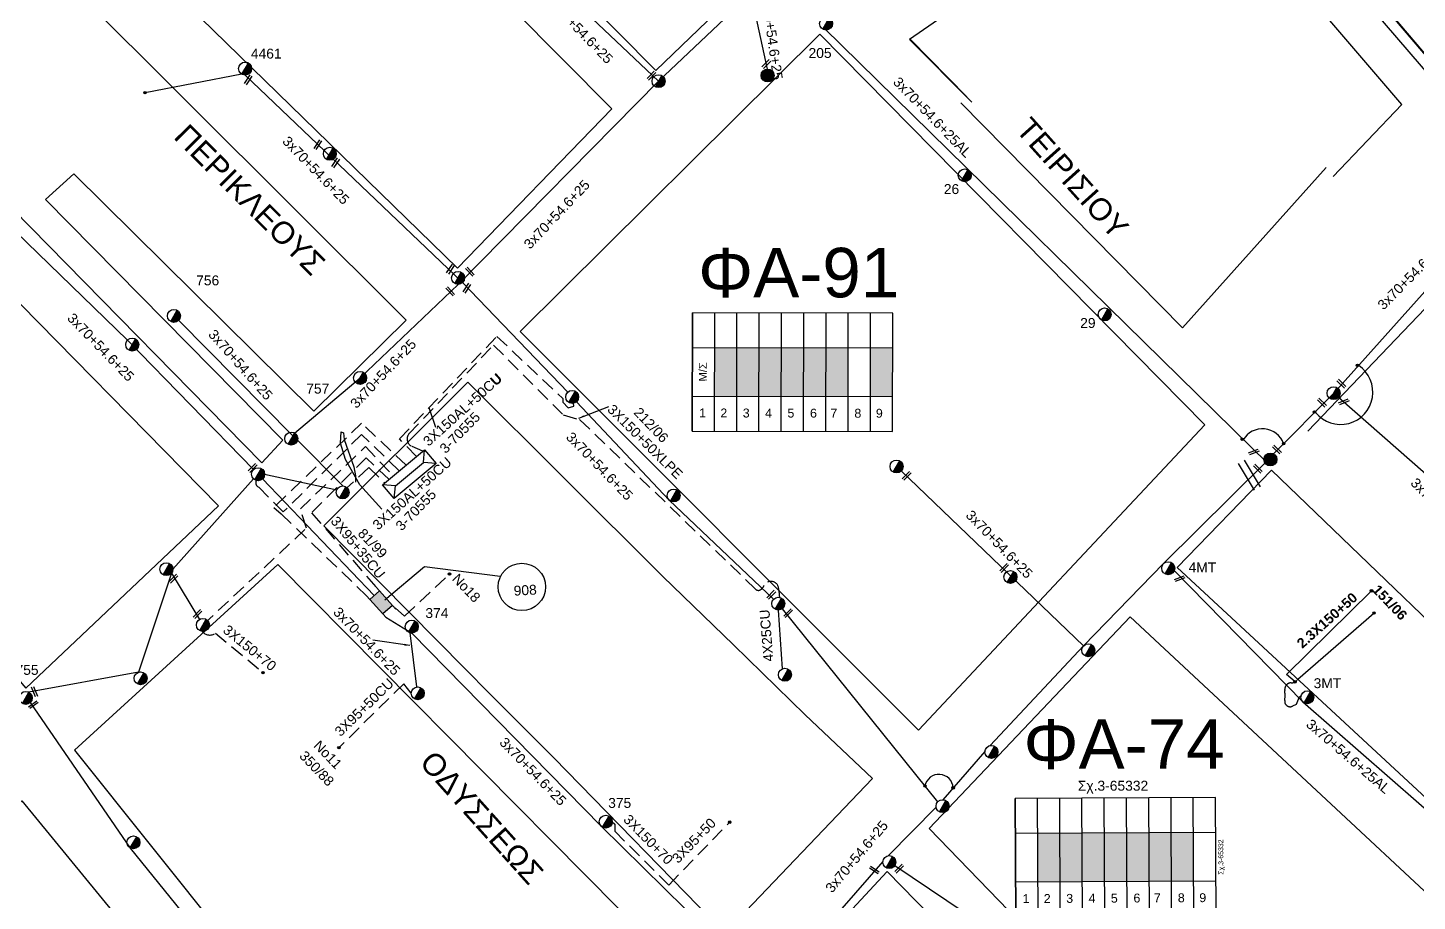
# Model space of a CAD drawing. Header units: millimetres. Extents: x -2449 to 2989, y 8 to 1056.
# Drawn here: x 154.9 to 407.5, y 424.1 to 583 of the extents above; entities that cross this region are included whole.
import ezdxf
from ezdxf.enums import TextEntityAlignment as Align

# ---------------------------------------------------------------- set-up
doc = ezdxf.new("R2010")
doc.units = ezdxf.units.MM
doc.linetypes.add('DASHED', pattern=[19.05, 12.7, -6.35])
for name, color, linetype in [('Link Box 4 Διευθύνσεων', 7, 'Continuous'), ('Άγνωστα', 7, 'Continuous'), ('Ασφαλειοκιβώτια Χ.Τ 9 αναχωρήσεων', 7, 'Continuous'), ('Γυμνά εναέρια ΧΤ και ΦΟΠ (3Φ)   4x50+16AL', 7, 'Continuous'), ('Επιγραφές - Σχήματα', 7, 'Continuous'), ('Καλώδια ΧΤ   3x150+70 XLPE', 7, 'DASHED'), ('Καλώδια ΧΤ   3x150AL+50CU', 7, 'DASHED'), ('Καλώδια ΧΤ   3x150AL+50XLPE', 7, 'DASHED'), ('Καλώδια ΧΤ   3x95+35 CU', 7, 'DASHED'), ('Καλώδια ΧΤ   4x25CU', 7, 'DASHED'), ('Μηχανική τομή', 7, 'Continuous'), ('Στύλος Ξύλινος', 7, 'Continuous'), ('Στύλος Ξύλινος @ 1', 7, 'Continuous'), ('Στύλος ΦΜ', 7, 'Continuous'), ('Στύλος ΦΜ @ 1', 7, 'Continuous'), ('Συνδέσεις', 7, 'Continuous'), ('Συνεστραμμένα ΧΤ   3x70+54.6+25 AL', 7, 'SYN_LINE'), ('Τομή', 7, 'Continuous'), ('Υποσταθμός πόλεως', 7, 'Continuous'), ('Υπόβαθρο ΔΕΗ', 7, 'Continuous')]:
    doc.layers.add(name, color=color, linetype=linetype)
doc.styles.add('arial', font='arial.ttf')
doc.styles.get("Standard").update_dxf_attribs({"font": 'arial.ttf'})
doc.linetypes.add('SYN_LINE', pattern='A,0.5,-0.0001,["/\\/\\/\\/",Standard,S=0.1,R=0,X=0,Y=-0.05],-0.25', length=0.7501)
doc.dimstyles.new('ISO-25', dxfattribs={"dimtxt": 2.5, "dimasz": 2.5, "dimexe": 1.25, "dimexo": 0.625, "dimtad": 1, "dimtxsty": 'Standard', "dimcen": 2.5, "dimadec": 0, "dimazin": 0, "dimtfac": 1, "dimtmove": 0, "dimatfit": 3, "dimfxl": 1, "dimarcsym": 0})

# ---------------------------------------------------------------- blocks, each defined once
blk = doc.blocks.new('ΥΠΑΡΧΩΝ ΤΣΙΜΕΝΤΕΝΙΟΣ ΣΤΥΛΟΣ')
at = {"layer": 'Στύλος ΦΜ'}
blk.add_hatch(color=7, dxfattribs=at).paths.add_polyline_path([(-1.29, -2.28, 0.574793), (2.62, 0, 0.268822), (1.3, 2.27)])
at = {"layer": 'Στύλος ΦΜ', "color": 7}
blk.add_line((-1.29, -2.28), (1.3, 2.27), dxfattribs=at)
blk.add_circle((0, 0), 2.62, dxfattribs=at)
at = {"layer": 'Στύλος ΦΜ', "flags": 4}
for tag, p in [('ΑΡΙΘΜΟΣ', (-4.68, 8.05)), ('ΤΥΠΟΣ', (-4.91, 3.03))]:
    blk.add_attdef(tag, p, '', height=4, dxfattribs=at)
blk = doc.blocks.new('ΥΠΑΡΧΩΝ ΞΥΛΙΝΟΣ ΣΤΥΛΟΣ')
at = {"layer": 'Στύλος Ξύλινος'}
h = blk.add_hatch(color=7, dxfattribs=at)
h.paths.add_polyline_path([(-2.62, 0, 0.270008), (-1.29, -2.28), (1.3, 2.27, 0.576266)])
h.paths.add_polyline_path([(-1.29, -2.28, 0.574793), (2.62, 0, 0.268822), (1.3, 2.27)])
at = {"layer": 'Στύλος Ξύλινος', "color": 7}
blk.add_line((-1.29, -2.28), (1.3, 2.27), dxfattribs=at)
blk.add_circle((0, 0), 2.62, dxfattribs=at)
at = {"layer": 'Στύλος Ξύλινος', "flags": 4}
for tag, p in [('ΑΡΙΘΜΟΣ', (-4.91, 8.6)), ('ΤΥΠΟΣ', (-4.85, 3.39))]:
    blk.add_attdef(tag, p, '', height=4, dxfattribs=at)
blk = doc.blocks.new('LINK BOX 4 ΑΝΑΧΩΡΗΣΕΩΝ')
at = {"layer": 'Link Box 4 Διευθύνσεων', "ltscale": 40}
blk.add_hatch(color=256, dxfattribs=at).paths.add_polyline_path([(-3.54, 0), (-3.54, -4.67), (3.54, -4.67), (3.54, 0)])
for p, q in [((-3.54, 0), (-5.33, 0)), ((5.33, 0), (3.54, 0)), ((-3.54, -4.67), (-5.33, -4.67)), ((5.33, -4.67), (3.54, -4.67))]:
    blk.add_line(p, q, dxfattribs=at)
blk.add_lwpolyline([(-3.54, -4.67), (-3.54, 0), (3.54, 0), (3.54, -4.67)], close=True, dxfattribs=at)
blk = doc.blocks.new('ΥΠΟΣΤΑΘΜΟΣ ΠΟΛΕΩΣ')
at = {"layer": 'Υποσταθμός πόλεως', "linetype": 'Continuous', "ltscale": 40}
blk.add_lwpolyline([(-8.57, 2.82), (8.57, 2.82), (8.57, -2.82), (-8.57, -2.82)], close=True, dxfattribs=at)
for points in [[(-5.75, 0), (-8.57, 2.82)], [(5.75, 0), (8.57, 2.82)], [(-8.57, -2.82), (-5.75, 0)], [(-5.75, 0), (5.75, 0)], [(8.57, -2.82), (5.75, 0)]]:
    blk.add_lwpolyline(points, dxfattribs=at)
at = {"layer": 'Υποσταθμός πόλεως', "linetype": 'SYN_LINE', "ltscale": 40, "flags": 1}
for tag, p in [('ΜΕΤΑΣΧΗΜΑΤΙΣΜΟΣ', (10.6, 2.39)), ('ΙΣΧΥΣ', (10.58, -0.41)), ('ΑΡΙΘΜΟΣ', (10.7, -3.13))]:
    blk.add_attdef(tag, p, '', height=1.8, dxfattribs=at)
blk = doc.blocks.new('ΑΣΦΑΛΕΙΟΚΙΒΩΤΙΟ ΥΠΟΣΤΑΘΜΟΥ 9 ΑΝΑΧΩΡΗΣΕΩΝ')
at = {"layer": 'Ασφαλειοκιβώτια Χ.Τ 9 αναχωρήσεων', "ltscale": 40}
for p, q in [((-23.8, 40.36), (24.02, 40.36)), ((-9.72, 40.36), (-9.72, -40.64)), ((9.94, 40.36), (9.94, -40.64)), ((-23.8, 31.36), (24.02, 31.36)), ((-23.8, 22.36), (24.02, 22.36)), ((-23.8, 13.36), (24.02, 13.36)), ((-23.8, 4.36), (24.02, 4.36)), ((-23.8, -4.64), (24.02, -4.64)), ((-23.8, -13.64), (24.02, -13.64)), ((-23.8, -22.64), (24.02, -22.64)), ((-23.8, -31.64), (24.02, -31.64))]:
    blk.add_line(p, q, dxfattribs=at)
at = {"layer": 'Ασφαλειοκιβώτια Χ.Τ 9 αναχωρήσεων'}
blk.add_lwpolyline([(-23.8, -40.64), (24.02, -40.64), (24.02, 40.36), (-23.8, 40.36)], close=True, dxfattribs=at)
for s, p in [('1', (-18.29, 37.57)), ('2', (-18.29, 29)), ('3', (-18.29, 19.93)), ('4', (-18.29, 10.91)), ('5', (-18.29, 1.89)), ('6', (-18.29, -7.24)), ('7', (-18.29, -15.48)), ('8', (-18.29, -25.17)), ('9', (-18.29, -33.86))]:
    blk.add_text(s, height=3.6, rotation=270, dxfattribs=at).set_placement(p)
at = {"layer": 'Ασφαλειοκιβώτια Χ.Τ 9 αναχωρήσεων', "ltscale": 40}
for tag, height, p in [('ΟΝΟΜΑ', 5, (-0.16, 44.31)), ('ΚΕΙΜΕΝΟ 1', 2, (17.06, 35.59)), ('ΚΕΙΜΕΝΟ 2', 2, (17.06, 26.88)), ('ΚΕΙΜΕΝΟ 3', 2, (17.06, 17.69)), ('ΚΕΙΜΕΝΟ 4', 2, (17.06, 8.71)), ('ΚΕΙΜΕΝΟ 5', 2, (17.06, -0.13)), ('ΚΕΙΜΕΝΟ 6', 2, (17.06, -9.05)), ('ΚΕΙΜΕΝΟ 7', 2, (17.06, -18.13)), ('ΚΕΙΜΕΝΟ 8', 2, (17.06, -26.85)), ('ΚΕΙΜΕΝΟ 9', 2, (17.06, -35.99)), ('ΣΧ', 2, (-0.1, -42.64))]:
    blk.add_attdef(tag, text='', height=height, dxfattribs=at).set_placement(p, align=Align.MIDDLE_CENTER)
blk = doc.blocks.new('ΜΗΧΑΝΙΚΗ ΤΟΜΗ')
at = {"layer": 'Μηχανική τομή', "ltscale": 40}
for p, q in [((-1.89, 0.78), (1.89, 0.78)), ((1.89, 0), (-1.89, 0))]:
    blk.add_line(p, q, dxfattribs=at)
blk = doc.blocks.new('_ΣΥΝΔΕΣΗ')
at = {"layer": 'Συνδέσεις', "linetype": 'SYN_LINE', "ltscale": 40}
blk.add_hatch(color=256, dxfattribs=at).paths.add_polyline_path([(0.5, -0.01, 1), (-0.5, -0.01, 1)])
at = {"layer": 'Συνδέσεις'}
blk.add_circle((0, -0.01), 0.5, dxfattribs=at)
blk = doc.blocks.new('ΤΟΜΗ')
at = {"layer": 'Τομή', "ltscale": 40}
for p, q in [((-5.68, 0), (5.68, 0)), ((5.68, -2.33), (-5.68, -2.33))]:
    blk.add_line(p, q, dxfattribs=at)

msp = doc.modelspace()

# ---------------------------------------------------------------- hatches: boundary and pattern name
at = {"layer": 'Ασφαλειοκιβώτια Χ.Τ 9 αναχωρήσεων', "ltscale": 40}
for color, points in [(30, [(279.76, 524.78), (279.74, 515.93), (283.79, 515.92), (283.81, 524.77)]), (1, [(283.81, 524.77), (283.79, 515.92), (287.84, 515.92), (287.86, 524.76)]), (85, [(287.86, 524.76), (287.84, 515.92), (291.89, 515.91), (291.91, 524.75)]), (27, [(291.91, 524.75), (291.89, 515.91), (295.94, 515.9), (295.96, 524.75)]), (6, [(295.96, 524.75), (295.94, 515.9), (299.99, 515.89), (300.01, 524.74)]), (151, [(300.01, 524.74), (299.99, 515.89), (304.04, 515.89), (304.06, 524.73)]), (62, [(308.11, 524.72), (308.09, 515.88), (312.14, 515.87), (312.16, 524.72)]), (85, [(338.5, 436.45), (338.55, 427.61), (342.6, 427.63), (342.55, 436.47)]), (27, [(342.55, 436.47), (342.6, 427.63), (346.65, 427.65), (346.6, 436.5)]), (133, [(346.6, 436.5), (346.65, 427.65), (350.7, 427.67), (350.65, 436.52)]), (6, [(350.65, 436.52), (350.7, 427.67), (354.75, 427.69), (354.7, 436.54)]), (30, [(354.7, 436.54), (354.75, 427.69), (358.8, 427.71), (358.75, 436.56)]), (151, [(358.75, 436.56), (358.8, 427.71), (362.85, 427.73), (362.8, 436.58)]), (1, [(362.8, 436.58), (362.85, 427.73), (366.9, 427.76), (366.85, 436.6)])]:
    msp.add_hatch(color=color, dxfattribs=at).paths.add_polyline_path(points)

# ---------------------------------------------------------------- linework, layer by layer
at = {"layer": 'Άγνωστα', "color": 85, "linetype": 'SYN_LINE', "ltscale": 20}
msp.add_lwpolyline([(193.81, 574.5), (176.18, 571.14)], dxfattribs=at)
at = {"layer": 'Άγνωστα', "color": 5, "linetype": 'SYN_LINE', "ltscale": 20}
msp.add_lwpolyline([(437.79, 474.5), (417.07, 494.79), (393.23, 515.71)], dxfattribs=at)
at = {"layer": 'Άγνωστα', "color": 151, "linetype": 'SYN_LINE', "ltscale": 10}
msp.add_lwpolyline([(203.9, 507.91), (212.13, 499.62)], dxfattribs=at)
at = {"layer": 'Άγνωστα', "color": 30, "linetype": 'DASHED', "ltscale": 0.2}
msp.add_lwpolyline([(221.65, 477.42), (223.39, 475.93), (231.56, 483.6)], dxfattribs=at)
at = {"layer": 'Άγνωστα', "color": 1, "linetype": 'DASHED', "ltscale": 20}
msp.add_lwpolyline([(385.32, 463.98), (383.75, 465.3), (399.22, 480.53)], dxfattribs=at)
msp.add_lwpolyline([(386.42, 461.46), (386.02, 461.06), (385.52, 459.88), (384.89, 459.56, -0.607822), (383.45, 460.58, 0.069433), (383.45, 462.4, -0.452189), (384.64, 463.8, 0.257985), (385.82, 464.46), (399.66, 476.48)], format="xyb", dxfattribs=at)
at = {"layer": 'Άγνωστα', "linetype": 'DASHED', "ltscale": 0.2}
msp.add_lwpolyline([(224.59, 461.89), (223.24, 463.62), (211.44, 452)], dxfattribs=at)
at = {"layer": 'Άγνωστα', "color": 151, "linetype": 'DASHED', "ltscale": 0.2}
msp.add_lwpolyline([(271.44, 427.02), (282.52, 438.44)], dxfattribs=at)
at = {"layer": 'Γυμνά εναέρια ΧΤ και ΦΟΠ (3Φ)   4x50+16AL', "color": 7, "linetype": 'SYN_LINE', "ltscale": 10}
msp.add_lwpolyline([(224.32, 472.9), (225.58, 463.05)], dxfattribs=at)
at = {"layer": 'Γυμνά εναέρια ΧΤ και ΦΟΠ (3Φ)   4x50+16AL', "color": 30, "ltscale": 0.2}
msp.add_lwpolyline([(155.32, 460.22), (173.5, 433.75), (207.23, 391.98)], dxfattribs=at)
at = {"layer": 'Επιγραφές - Σχήματα', "linetype": 'Continuous', "ltscale": 0.2}
for points in [[(219.26, 495.37), (215.22, 499.81), (212.67, 504.43), (211.76, 507.39), (211.84, 509.45), (212.25, 509.29), (212.42, 508.05), (214.15, 503.11), (214.48, 501.46), (214.48, 500.31)], [(219.8, 478.92), (227.01, 484.93), (240.77, 483.2)]]:
    msp.add_lwpolyline(points, dxfattribs=at)
msp.add_circle((244.71, 481.25), 4.31, dxfattribs=at)
for centre, radius, start, end in [((393.63, 516.66), 5.85, 218.763, 56.0179), ((379.42, 505.96), 4.05, 19.08, 150.2212), ((320.56, 444.56), 2.59, 2.9033, 169.3519)]:
    msp.add_arc(centre, radius, start, end, dxfattribs=at)
at = {"layer": 'Καλώδια ΧΤ   3x150+70 XLPE', "linetype": 'DASHED', "ltscale": 0.2}
msp.add_lwpolyline([(189.01, 472.84), (197.64, 465.64)], dxfattribs=at)
at = {"layer": 'Καλώδια ΧΤ   3x150+70 XLPE', "color": 151, "linetype": 'DASHED', "ltscale": 0.2}
msp.add_lwpolyline([(261.15, 438.54), (261.6, 438.08), (261.6, 436.81), (271.44, 427.02)], dxfattribs=at)
at = {"layer": 'Καλώδια ΧΤ   3x150+70 XLPE', "linetype": 'DASHED', "ltscale": 0.2}
msp.add_arc((187.95, 474.3), 1.81, 219.1944, 305.9843, dxfattribs=at)
at = {"layer": 'Καλώδια ΧΤ   3x150AL+50CU', "color": 27, "linetype": 'DASHED', "ltscale": 0.2}
msp.add_line((201.32, 494.88), (196.79, 499.46), dxfattribs=at)
at = {"layer": 'Καλώδια ΧΤ   3x150AL+50CU', "color": 85, "ltscale": 0.2}
msp.add_lwpolyline([(225.54, 504.96), (222.45, 508.18), (240.18, 526.82), (252.15, 515.5), (252.15, 514.84), (253.13, 513.79), (254.19, 514.14), (254.09, 514.64)], dxfattribs=at)
at = {"layer": 'Καλώδια ΧΤ   3x150AL+50CU', "color": 6, "linetype": 'DASHED', "ltscale": 0.2}
msp.add_lwpolyline([(223.67, 503.4), (215.56, 511.01), (199.59, 495.69), (200.95, 494.51), (216.47, 479.64)], dxfattribs=at)
at = {"layer": 'Καλώδια ΧΤ   3x150AL+50CU', "color": 27, "linetype": 'DASHED', "ltscale": 0.2}
msp.add_lwpolyline([(222.42, 502.36), (215.56, 508.98), (201.32, 494.88)], dxfattribs=at)
at = {"layer": 'Καλώδια ΧΤ   3x150AL+50CU', "color": 1, "linetype": 'DASHED', "ltscale": 0.2}
msp.add_lwpolyline([(186.71, 474.33), (205.53, 491.94), (204.45, 495.46), (216.28, 506.77), (221.36, 501.46)], dxfattribs=at)
at = {"layer": 'Καλώδια ΧΤ   3x150AL+50CU', "color": 30, "linetype": 'DASHED', "ltscale": 0.2}
msp.add_lwpolyline([(220.56, 500.79), (216.41, 504.74), (206.48, 494.72), (218.21, 481.19)], dxfattribs=at)
at = {"layer": 'Καλώδια ΧΤ   3x150AL+50CU', "color": 151, "linetype": 'DASHED', "ltscale": 0.2}
msp.add_lwpolyline([(212.24, 498.64), (216.89, 502.97), (219.81, 500.16)], dxfattribs=at)
at = {"layer": 'Καλώδια ΧΤ   3x150AL+50CU', "color": 151, "linetype": 'SYN_LINE', "ltscale": 15}
msp.add_lwpolyline([(197.93, 501.75), (211.04, 498.9)], dxfattribs=at)
at = {"layer": 'Καλώδια ΧΤ   3x150AL+50CU', "color": 27, "linetype": 'DASHED', "ltscale": 0.2}
msp.add_arc((197.07, 500.16), 0.756, 143.8084, 248.3576, dxfattribs=at)
at = {"layer": 'Καλώδια ΧΤ   3x150AL+50XLPE', "color": 62, "linetype": 'DASHED', "ltscale": 0.2}
msp.add_lwpolyline([(226.7, 505.93), (224.75, 506.77, -0.498717), (224.18, 509.09), (239.55, 525.24), (252.23, 512.54), (255.22, 511.69), (287.21, 480.83, 0.395876), (288.26, 480.82, 0.091186), (288.77, 481.49, -0.716942), (291.39, 481.12, -0.031095), (291.61, 479.35, 0.751926)], format="xyb", dxfattribs=at)
at = {"layer": 'Καλώδια ΧΤ   4x25CU', "color": 62, "linetype": 'SYN_LINE', "ltscale": 10}
msp.add_lwpolyline([(291.35, 477.02), (292.08, 466.34)], dxfattribs=at)
at = {"layer": 'Συνεστραμμένα ΧΤ   3x70+54.6+25 AL', "color": 5, "ltscale": 20}
for p, q in [((299.61, 582.92), (380.42, 503.63)), ((392.35, 516.48), (426.76, 554.93)), ((381.43, 505.44), (392.35, 516.48))]:
    msp.add_line(p, q, dxfattribs=at)
at = {"layer": 'Συνεστραμμένα ΧΤ   3x70+54.6+25 AL', "color": 1, "ltscale": 20}
for p, q in [((363.37, 484.24), (386.72, 460.34)), ((386.72, 460.34), (413.61, 436.83))]:
    msp.add_line(p, q, dxfattribs=at)
at = {"layer": 'Συνεστραμμένα ΧΤ   3x70+54.6+25 AL', "color": 2, "linetype": 'SYN_LINE', "ltscale": 20}
msp.add_lwpolyline([(412.8, 570.76), (388.16, 599.47), (368.1, 623.85)], dxfattribs=at)
at = {"layer": 'Συνεστραμμένα ΧΤ   3x70+54.6+25 AL', "color": 85, "linetype": 'SYN_LINE', "ltscale": 20}
for points in [[(269.58, 573.24), (247.62, 594.01), (221.98, 619.9)], [(203.35, 509.24), (215.31, 519.27), (233.11, 536.28), (269.58, 573.24), (306.72, 608.43)], [(253.05, 516.65), (233.92, 536.61), (194.39, 574.34)], [(290.5, 479.01), (271.51, 497.01), (254.67, 514.94)]]:
    msp.add_lwpolyline(points, dxfattribs=at)
at = {"layer": 'Συνεστραμμένα ΧΤ   3x70+54.6+25 AL', "color": 85, "linetype": 'SYN_LINE', "ltscale": 15}
msp.add_lwpolyline([(289.41, 575.45), (286.66, 588)], dxfattribs=at)
at = {"layer": 'Συνεστραμμένα ΧΤ   3x70+54.6+25 AL', "color": 27, "linetype": 'SYN_LINE', "ltscale": 20}
for points in [[(148.5, 549.85), (173, 526.15), (195.93, 502.59)], [(404.08, 346.33), (381.22, 368.79), (358.25, 392.67), (337.74, 413.53), (312.52, 430.52)]]:
    msp.add_lwpolyline(points, dxfattribs=at)
at = {"layer": 'Συνεστραμμένα ΧΤ   3x70+54.6+25 AL', "color": 151, "linetype": 'SYN_LINE', "ltscale": 20}
for points in [[(182.35, 529.68), (203.07, 508.75)], [(217.84, 479.66), (197.56, 500.9)], [(219.98, 475.72), (224.69, 472.84), (259.13, 437.71), (289.7, 407.62)]]:
    msp.add_lwpolyline(points, dxfattribs=at)
at = {"layer": 'Συνεστραμμένα ΧΤ   3x70+54.6+25 AL', "color": 62, "linetype": 'SYN_LINE', "ltscale": 20}
for points in [[(379.86, 503.78), (361.43, 485.48), (346.87, 470.54), (329.9, 452.39)], [(346.85, 470.52), (313.7, 502.34)], [(320.34, 442.15), (292.09, 477.28)], [(310.37, 431.3), (290.46, 408.52), (290.63, 406.91)]]:
    msp.add_lwpolyline(points, dxfattribs=at)
at = {"layer": 'Συνεστραμμένα ΧΤ   3x70+54.6+25 AL', "color": 1, "linetype": 'SYN_LINE', "ltscale": 20}
msp.add_lwpolyline([(195.93, 500.91), (181.25, 484.47), (175.01, 465.73), (155.07, 462.07)], dxfattribs=at)
at = {"layer": 'Συνεστραμμένα ΧΤ   3x70+54.6+25 AL', "color": 1, "linetype": 'SYN_LINE', "ltscale": 10}
msp.add_lwpolyline([(181.01, 483.76), (186.1, 475.34)], dxfattribs=at)
at = {"layer": 'Συνεστραμμένα ΧΤ   3x70+54.6+25 AL', "color": 62, "linetype": 'SYN_LINE', "ltscale": 15}
for points in [[(328.93, 451.31), (321.26, 442.54)], [(320.05, 441.21), (311.32, 432.34)]]:
    msp.add_lwpolyline(points, dxfattribs=at)
at = {"layer": 'Υπόβαθρο ΔΕΗ'}
for points in [[(199.64, 645.28), (269.08, 575.19), (340.49, 643.9), (302.78, 689.05), (199.64, 645.28)], [(423.17, 561.47), (446.38, 585.36), (429.45, 660.13), (372.56, 620.93), (423.17, 561.47)], [(162.91, 607.58), (233.03, 539.22), (261.1, 568.2), (189.05, 640.76)], [(392.28, 555.92), (404.73, 568.99), (365.07, 615.29), (315.24, 580.81), (326.57, 569.4)], [(129.83, 602.42), (113.37, 589.46), (197.45, 503.82), (201.26, 507.92), (158.07, 551.74), (163.25, 556.39), (206.91, 513.21), (223.65, 529.75), (143.41, 609.79)], [(154.48, 462.84), (189.54, 496.01), (104.52, 582.6), (73.02, 558.41), (154.48, 462.84)], [(244.38, 527.68), (298.92, 581.77), (368.94, 510.7), (316.82, 455.19), (244.38, 527.68)], [(325.64, 570.37), (315.41, 580.83)], [(456.36, 541.99), (448.92, 573.64), (387.66, 509.55)], [(391, 557.55), (364.88, 528.39), (324.55, 569.28)], [(363.91, 484.79), (414.12, 438.19), (430.69, 454.72), (381.03, 502.47), (363.91, 484.79)], [(318.81, 437.27), (355.35, 475.78), (447.16, 390.18), (405.42, 347.73), (318.81, 437.27)], [(377.49, 319.69), (398.17, 340.39), (311.15, 429.49), (291.3, 408.15), (377.49, 319.69)]]:
    msp.add_lwpolyline(points, dxfattribs=at)
at = {"layer": 'Υπόβαθρο ΔΕΗ', "ltscale": 20}
for points in [[(429.58, 659.63), (429.47, 659.83, 0.502086), (429.06, 659.89), (372.46, 620.89), (423.13, 561.42)], [(163.38, 451.56), (232.66, 364.87, 0.480943), (232.85, 364.87), (274.76, 410.12), (200.31, 485.32), (163.38, 451.56)]]:
    msp.add_lwpolyline(points, format="xyb", dxfattribs=at)
for points in [[(208.69, 492.33), (234.39, 466.35), (238.85, 461.85), (250.51, 450.14), (281.6, 418.26), (308.47, 446.39), (296.26, 457.96), (283.2, 470.7), (270.34, 483.16), (252.55, 500.92), (234.88, 518.51), (208.69, 492.33)], [(224.65, 355.89), (193.4, 322.61), (121.77, 411.23), (135.64, 425.14), (139.75, 429.27), (146.12, 434.62), (153.8, 442.34), (224.65, 355.89)]]:
    msp.add_lwpolyline(points, dxfattribs=at)
at = {"layer": 'Υπόβαθρο ΔΕΗ'}
msp.add_spline([(38.45, 522.57), (43.84, 531.68), (54.2, 546.87), (64.98, 562.74), (79.29, 581.13), (85.11, 587.53), (93.66, 595.31), (99.09, 601.64), (102.99, 604.05), (113.2, 613.59), (120.97, 619.12), (126.7, 623.09), (136.12, 627.76), (142.67, 631.79), (151.06, 636.5), (158.64, 641.56), (164.44, 646.26), (170.64, 650.07), (176.99, 653.22), (183.47, 655.68), (189.81, 658.48), (198.96, 662.57), (206.19, 667.28), (210.49, 670.21), (216.49, 673.97), (223.93, 678.68), (230.07, 682.02), (234.5, 684.06), (239.69, 687.14), (246.06, 689.95), (252.51, 693.01), (260.26, 696.68), (265.32, 698.77), (270.6, 700.77), (279.37, 704.1), (287.88, 707.61), (299.66, 712.66), (305.75, 715.84), (310.16, 718.26), (317.1, 721.22), (321.73, 723.05), (328.95, 724.67), (334.01, 725.75), (340.95, 727.85), (350.11, 730.49), (356.13, 732.37), (363.57, 734.04), (372.61, 735.87), (380.03, 736.89), (386.78, 738.11), (391.43, 739.25), (398.01, 741.7), (404.01, 743.78), (406.65, 745.21)], degree=3, dxfattribs=at)

# ---------------------------------------------------------------- block references
at = {"layer": 'Link Box 4 Διευθύνσεων', "xscale": 0.5, "yscale": 0.5, "zscale": 0.5, "rotation": 311.8449968251819}
msp.add_blockref('LINK BOX 4 ΑΝΑΧΩΡΗΣΕΩΝ', (219.99, 479.21), dxfattribs=at)
at = {"layer": 'Ασφαλειοκιβώτια Χ.Τ 9 αναχωρήσεων', "xscale": 0.4499999999999977, "yscale": 0.4499999999999977, "zscale": 0.4499999999999977, "rotation": 89.89560726997823}
msp.add_blockref('ΑΣΦΑΛΕΙΟΚΙΒΩΤΙΟ ΥΠΟΣΤΑΘΜΟΥ 9 ΑΝΑΧΩΡΗΣΕΩΝ', (293.87, 520.28), dxfattribs=at)
at = {"layer": 'Ασφαλειοκιβώτια Χ.Τ 9 αναχωρήσεων'}
ref = msp.add_blockref('ΑΣΦΑΛΕΙΟΚΙΒΩΤΙΟ ΥΠΟΣΤΑΘΜΟΥ 9 ΑΝΑΧΩΡΗΣΕΩΝ', (352.64, 432.05), dxfattribs=dict(at, xscale=0.4500000000000047, yscale=0.4500000000000047, zscale=0.4500000000000047, rotation=90.29532842183248))
ref.add_attrib('ΣΧ', 'Σχ.3-65332', dxfattribs={"ltscale": 40, "height": 0.9, "rotation": 90.2953}).set_placement((371.83, 432.11), align=Align.MIDDLE_CENTER)
at = {"layer": 'Μηχανική τομή'}
for p, xscale, yscale, zscale, rotation in [((289.02, 576.5), 0.4999999999999993, 0.4999999999999993, 0.4999999999999993, 225.3080609891651), ((195.1, 573.36), 0.4999999999999947, 0.4999999999999947, 0.4999999999999947, 56.39165911160593), ((268.14, 574.39), 0.4999999999999993, 0.4999999999999993, 0.4999999999999993, 225.3080609891651), ((207.77, 561.57), 0.4999999999999947, 0.4999999999999947, 0.4999999999999947, 56.39165911160593), ((211, 558.27), 0.4999999999999947, 0.4999999999999947, 0.4999999999999947, 56.39165911160593), ((231.88, 538.93), 0.4999999999999947, 0.4999999999999947, 0.4999999999999947, 56.39165911160593), ((235.41, 538.72), 0.5000000000000094, 0.5000000000000094, 0.5000000000000094, 133.1493000460759), ((231.83, 535.15), 0.5000000000000094, 0.5000000000000094, 0.5000000000000094, 133.1493000460759), ((234.87, 535.48), 0.4999999999999947, 0.4999999999999947, 0.4999999999999947, 56.39165911160593), ((393.62, 518.08), 0.4999999999999925, 0.4999999999999925, 0.4999999999999925, 315.9778517828152), ((390.09, 514.62), 0.4999999999999925, 0.4999999999999925, 0.4999999999999925, 315.9778517828152), ((394.27, 514.73), 0.4999999999999925, 0.4999999999999925, 0.4999999999999925, 21.19910119322192), ((377.9, 505.61), 0.4999999999999925, 0.4999999999999925, 0.4999999999999925, 21.19910119322192), ((381.89, 506.08), 0.4999999999999925, 0.4999999999999925, 0.4999999999999925, 315.9778517828152), ((195.63, 503.03), 0.4999999999999994, 0.4999999999999994, 0.4999999999999994, 225.3080609891651), ((378.42, 502.61), 0.4999999999999925, 0.4999999999999925, 0.4999999999999925, 315.9778517828152), ((314.56, 501.58), 0.4999999999999993, 0.4999999999999993, 0.4999999999999993, 225.3080609891651), ((332.29, 484.84), 0.4999999999999968, 0.4999999999999968, 0.4999999999999968, 225.3080609891654), ((181.22, 482.89), 0.4999999999999993, 0.4999999999999993, 0.4999999999999993, 225.3080609891651), ((364.42, 482.57), 0.4999999999999925, 0.4999999999999925, 0.4999999999999925, 21.19910119322192), ((289.93, 479.96), 0.4999999999999993, 0.4999999999999993, 0.4999999999999993, 225.3080609891651), ((185.6, 476.44), 0.4999999999999993, 0.4999999999999993, 0.4999999999999993, 225.3080609891651), ((293, 476.6), 0.4999999999999993, 0.4999999999999993, 0.4999999999999993, 225.3080609891651), ((155.9, 462.13), 0.5000000000000461, 0.5000000000000461, 0.5000000000000461, 291.8649872555426), ((155.76, 459.99), 0.5000000000000357, 0.5000000000000357, 0.5000000000000357, 216.3783163237812), ((308.92, 429.92), 0.49999999999998, 0.49999999999998, 0.49999999999998, 147.1313953949694), ((313.2, 430.14), 0.4999999999999993, 0.4999999999999993, 0.4999999999999993, 225.3080609891651)]:
    msp.add_blockref('ΜΗΧΑΝΙΚΗ ΤΟΜΗ', p, dxfattribs=dict(at, xscale=xscale, yscale=yscale, zscale=zscale, rotation=rotation))
at = {"layer": 'Στύλος Ξύλινος @ 1', "ltscale": 40, "xscale": 0.4499999999998181, "yscale": 0.4499999999998181, "zscale": 0.4499999999998181}
for p in [(289.41, 574.27), (380.84, 504.42)]:
    msp.add_blockref('ΥΠΑΡΧΩΝ ΞΥΛΙΝΟΣ ΣΤΥΛΟΣ', p, dxfattribs=at)
at = {"layer": 'Στύλος ΦΜ @ 1', "ltscale": 40}
ref = msp.add_blockref('ΥΠΑΡΧΩΝ ΤΣΙΜΕΝΤΕΝΙΟΣ ΣΤΥΛΟΣ', (300.03, 583.71), dxfattribs=dict(at, xscale=0.4499999999998181, yscale=0.4499999999998181, zscale=0.4499999999998181))
ref.add_attrib('ΤΥΠΟΣ', '205', (296.85, 577.46), dxfattribs={"layer": 'Στύλος ΦΜ', "height": 1.8, "flags": 4})
ref = msp.add_blockref('ΥΠΑΡΧΩΝ ΤΣΙΜΕΝΤΕΝΙΟΣ ΣΤΥΛΟΣ', (194.39, 575.52), dxfattribs=dict(at, xscale=0.4499999999998181, yscale=0.4499999999998181, zscale=0.4499999999998181))
ref.add_attrib('ΑΡΙΘΜΟΣ', '4461', (195.43, 577.35), dxfattribs={"layer": 'Στύλος ΦΜ', "height": 1.8, "flags": 4})
at = {"layer": 'Στύλος ΦΜ @ 1', "ltscale": 40, "xscale": 0.4499999999998181, "yscale": 0.4499999999998181, "zscale": 0.4499999999998181}
for p in [(269.57, 573.24), (209.79, 560.03), (233.11, 537.46), (173.85, 525.33), (253.86, 515.8), (392.34, 516.49), (202.77, 508.22), (196.75, 501.75), (312.85, 503.15), (212.13, 498.44), (272.32, 497.87), (180.07, 484.47), (333.57, 483.05), (291.35, 478.2), (186.71, 474.33), (347.72, 469.72), (175.38, 464.62), (292.56, 465.26), (225.77, 461.89), (330.11, 451.23), (321.22, 441.36), (174.08, 434.78), (311.54, 431.18)]:
    msp.add_blockref('ΥΠΑΡΧΩΝ ΤΣΙΜΕΝΤΕΝΙΟΣ ΣΤΥΛΟΣ', p, dxfattribs=at)
at = {"layer": 'Στύλος ΦΜ @ 1', "ltscale": 40}
ref = msp.add_blockref('ΥΠΑΡΧΩΝ ΤΣΙΜΕΝΤΕΝΙΟΣ ΣΤΥΛΟΣ', (325.25, 556.11), dxfattribs=dict(at, xscale=0.4499999999998181, yscale=0.4499999999998181, zscale=0.4499999999998181))
ref.add_attrib('ΤΥΠΟΣ', '26', (321.45, 552.71), dxfattribs={"layer": 'Στύλος ΦΜ', "height": 1.8, "flags": 4})
ref = msp.add_blockref('ΥΠΑΡΧΩΝ ΤΣΙΜΕΝΤΕΝΙΟΣ ΣΤΥΛΟΣ', (181.44, 530.54), dxfattribs=dict(at, xscale=0.4499999999998181, yscale=0.4499999999998181, zscale=0.4499999999998181))
ref.add_attrib('ΤΥΠΟΣ', '756', (185.48, 536.1), dxfattribs={"layer": 'Στύλος ΦΜ', "height": 1.8, "flags": 4})
ref = msp.add_blockref('ΥΠΑΡΧΩΝ ΤΣΙΜΕΝΤΕΝΙΟΣ ΣΤΥΛΟΣ', (350.7, 530.81), dxfattribs=dict(at, xscale=0.4499999999998181, yscale=0.4499999999998181, zscale=0.4499999999998181))
ref.add_attrib('ΤΥΠΟΣ', '29', (346.25, 528.35), dxfattribs={"layer": 'Στύλος ΦΜ', "height": 1.8, "flags": 4})
ref = msp.add_blockref('ΥΠΑΡΧΩΝ ΤΣΙΜΕΝΤΕΝΙΟΣ ΣΤΥΛΟΣ', (215.3, 519.27), dxfattribs=dict(at, xscale=0.4499999999998181, yscale=0.4499999999998181, zscale=0.4499999999998181))
ref.add_attrib('ΤΥΠΟΣ', '757', (205.5, 516.41), dxfattribs={"layer": 'Στύλος ΦΜ', "height": 1.8, "flags": 4})
ref = msp.add_blockref('ΥΠΑΡΧΩΝ ΤΣΙΜΕΝΤΕΝΙΟΣ ΣΤΥΛΟΣ', (362.26, 484.65), dxfattribs=dict(at, xscale=0.4499999999998181, yscale=0.4499999999998181, zscale=0.4499999999998181))
ref.add_attrib('ΤΥΠΟΣ', '4ΜΤ', (365.96, 483.89), dxfattribs={"layer": 'Στύλος ΦΜ', "height": 1.8, "flags": 4})
ref = msp.add_blockref('ΥΠΑΡΧΩΝ ΤΣΙΜΕΝΤΕΝΙΟΣ ΣΤΥΛΟΣ', (224.69, 474.02), dxfattribs=dict(at, xscale=0.4499999999998181, yscale=0.4499999999998181, zscale=0.4499999999998181))
ref.add_attrib('ΤΥΠΟΣ', '374', (227.17, 475.59), dxfattribs={"layer": 'Στύλος ΦΜ', "height": 1.8, "flags": 4})
ref = msp.add_blockref('ΥΠΑΡΧΩΝ ΤΣΙΜΕΝΤΕΝΙΟΣ ΣΤΥΛΟΣ', (154.49, 461.05), dxfattribs=dict(at, xscale=0.4499999999998181, yscale=0.4499999999998181, zscale=0.4499999999998181))
ref.add_attrib('ΤΥΠΟΣ', '755', (152.63, 465.25), dxfattribs={"layer": 'Στύλος ΦΜ', "height": 1.8, "flags": 4})
ref = msp.add_blockref('ΥΠΑΡΧΩΝ ΤΣΙΜΕΝΤΕΝΙΟΣ ΣΤΥΛΟΣ', (387.56, 461.17), dxfattribs=dict(at, xscale=0.4499999999998181, yscale=0.4499999999998181, zscale=0.4499999999998181))
ref.add_attrib('ΤΥΠΟΣ', '3ΜΤ', (388.7, 462.83), dxfattribs={"layer": 'Στύλος ΦΜ', "height": 1.8, "flags": 4})
ref = msp.add_blockref('ΥΠΑΡΧΩΝ ΤΣΙΜΕΝΤΕΝΙΟΣ ΣΤΥΛΟΣ', (259.98, 438.54), dxfattribs=dict(at, xscale=0.4499999999998181, yscale=0.4499999999998181, zscale=0.4499999999998181))
ref.add_attrib('ΤΥΠΟΣ', '375', (260.41, 441.05), dxfattribs={"layer": 'Στύλος ΦΜ', "height": 1.8, "flags": 4})
at = {"layer": 'Συνδέσεις', "xscale": 0.4500000000000455, "yscale": 0.4500000000000455, "zscale": 0.4500000000000455}
for p in [(176.19, 571.14), (396.68, 521.57), (388.86, 513.07), (375.72, 508.09), (383.25, 507.29), (231.56, 483.6), (399.22, 480.53), (399.67, 476.49), (197.64, 465.65), (385.32, 463.98), (211.44, 452), (318.02, 445.04), (323.15, 444.7), (282.52, 438.45)]:
    msp.add_blockref('_ΣΥΝΔΕΣΗ', p, dxfattribs=at)
at = {"layer": 'Τομή', "xscale": 0.4999999999999232, "yscale": 0.4999999999999232, "zscale": 0.4999999999999232, "rotation": 120.6652940437248}
msp.add_blockref('ΤΟΜΗ', (376.52, 501.27), dxfattribs=at)
at = {"layer": 'Υποσταθμός πόλεως', "xscale": 0.5800160659337625, "yscale": 0.5800160659337625, "zscale": 0.5800160659337625, "rotation": 39.95040373764405}
msp.add_blockref('ΥΠΟΣΤΑΘΜΟΣ ΠΟΛΕΩΣ', (224.26, 501.76), dxfattribs=at)

# ---------------------------------------------------------------- texts
at = {"layer": 'Άγνωστα', "linetype": 'SYN_LINE', "ltscale": 20, "char_height": 1.8, "width": 69.1904, "attachment_point": 1, "style": 'arial'}
for s, insert, rotation in [('{\\fArial|b1|i0|c0|p34;2.3X150+50}', (385.46, 471.31), 41.6909), ('3X95+50CU', (210.48, 455.19), 44.303), ('3X95+50', (271.84, 432.08), 46.0976)]:
    msp.add_mtext(s, dxfattribs=dict(at, insert=insert, rotation=rotation))
at = {"layer": 'Επιγραφές - Σχήματα', "char_height": 4, "width": 157.7424, "attachment_point": 1}
for s, insert, rotation in [('ΤΕΙΡΙΣΙΟΥ', (337.3, 567), 311.9047), ('ΠΕΡΙΚΛΕΟΥΣ', (184.05, 565.78), 314.917), ('ΟΔΥΣΣΕΩΣ', (228.89, 451.83), 311.9047)]:
    msp.add_mtext(s, dxfattribs=dict(at, insert=insert, rotation=rotation))
at = {"layer": 'Επιγραφές - Σχήματα', "char_height": 9, "width": 103.4348, "attachment_point": 1}
for s, insert in [('ΦΑ-91', (276.76, 542.92)), ('ΦΑ-74', (335.93, 457.16))]:
    msp.add_mtext(s, dxfattribs=dict(at, insert=insert))
at = {"layer": 'Επιγραφές - Σχήματα', "linetype": 'SYN_LINE', "ltscale": 20, "attachment_point": 1, "style": 'arial'}
for s, insert, char_height, width, rotation in [('\\A1;M/Σ', (276.92, 518.62), 1.44, 55.3523, 90.3448), ('\\A1;3-70555', (229.57, 506.64), 1.8, 69.1904, 45.7141), ('\\A1;212/06', (266.22, 514.1), 1.8, 69.1904, 313.8352), ('\\A1;3-70555', (221.57, 492.57), 1.8, 69.1904, 45.7141), ('\\A1;81/99', (216.04, 492.07), 1.8, 69.1904, 313.8352), ('\\A1;Nο18', (233.19, 483.83), 1.8, 69.1904, 313.8352), ('\\A1;908', (243.18, 481.44), 1.8, 69.1904, 3.0671), ('\\A1;{\\fArial|b1|i0|c0|p34;151/06}', (400.56, 481.82), 1.8, 69.1904, 313.8352), ('\\A1;Nο11', (208.01, 453.51), 1.8, 69.1904, 313.8352), ('\\A1;350/88', (205.41, 451.62), 1.8, 69.1904, 313.8352)]:
    msp.add_mtext(s, dxfattribs=dict(at, insert=insert, char_height=char_height, width=width, rotation=rotation))
at = {"layer": 'Επιγραφές - Σχήματα', "linetype": 'Continuous', "insert": (345.82, 445.98), "char_height": 1.8, "width": 18.2103, "attachment_point": 1}
msp.add_mtext('Σχ.3-65332', dxfattribs=at)
at = {"layer": 'Καλώδια ΧΤ   3x150+70 XLPE', "ltscale": 40, "char_height": 1.8, "width": 69.1904, "attachment_point": 1, "style": 'arial'}
for insert, rotation in [((191.33, 474.5), 320.7813), ((264.32, 440.05), 314.463)]:
    msp.add_mtext('3X150+70', dxfattribs=dict(at, insert=insert, rotation=rotation))
at = {"layer": 'Καλώδια ΧΤ   3x150AL+50CU', "ltscale": 0.2, "char_height": 1.8, "width": 69.1904, "attachment_point": 1, "rotation": 42.012, "style": 'arial'}
for s, insert in [('3X150AL+50C{\\fArial|b1|i0|c161|p34;U}', (226.55, 508.05)), ('3X150AL+50CU', (217.37, 492.81))]:
    msp.add_mtext(s, dxfattribs=dict(at, insert=insert))
at = {"layer": 'Καλώδια ΧΤ   3x150AL+50XLPE', "ltscale": 0.2, "insert": (261.39, 514.64), "char_height": 1.8, "width": 69.1904, "attachment_point": 1, "rotation": 315.232, "style": 'arial'}
msp.add_mtext('3X150+50XLPE', dxfattribs=at)
at = {"layer": 'Καλώδια ΧΤ   3x95+35 CU', "ltscale": 40, "insert": (211.21, 494.3), "char_height": 1.8, "width": 69.1904, "attachment_point": 1, "rotation": 309.6558, "style": 'arial'}
msp.add_mtext('3X95+35CU', dxfattribs=at)
at = {"layer": 'Καλώδια ΧΤ   4x25CU', "ltscale": 40, "insert": (288.68, 467.59), "char_height": 1.8, "width": 69.1904, "attachment_point": 1, "rotation": 94.5857, "style": 'arial'}
msp.add_mtext('\\pt28.8;4X25CU', dxfattribs=at)
at = {"layer": 'Συνεστραμμένα ΧΤ   3x70+54.6+25 AL', "style": 'arial'}
for rotation, p in [(314.062, (312.09, 572.94)), (45.2616, (401.42, 531.5)), (319.2462, (387.18, 456))]:
    msp.add_text('3x70+54.6+25AL', height=1.8, rotation=rotation, dxfattribs=at).set_placement(p)
at = {"layer": 'Συνεστραμμένα ΧΤ   3x70+54.6+25 AL', "linetype": 'SYN_LINE', "ltscale": 20, "char_height": 1.8, "width": 69.1904, "attachment_point": 1, "style": 'arial'}
for insert, rotation in [((250.27, 589.03), 314.1475), ((289.97, 589.55), 277.9437), ((202.31, 563.42), 314.1475), ((244.89, 543.79), 46.6626), ((163.19, 531.25), 314.1475), ((188.91, 528.28), 311.4936), ((213.32, 514.81), 46.6626), ((253.9, 509.61), 314.1475), ((407.48, 501.27), 314.1475), ((326.59, 495.4), 314.1475), ((211.56, 477.76), 314.1475), ((241.79, 454.07), 314.1475), ((299.75, 426.61), 50.0499)]:
    msp.add_mtext('3x70+54.6+25', dxfattribs=dict(at, insert=insert, rotation=rotation))

# ---------------------------------------------------------------- leaders
at = {"layer": 'Επιγραφές - Σχήματα', "ltscale": 40}
for points in [[(227.81, 513.89), (228.99, 510.29)], [(255.09, 511.96), (260.51, 514.08)], [(224.37, 470.6), (217.59, 471.56)]]:
    msp.add_leader(points, dimstyle='ISO-25', override={"dimasz": 1, "dimtad": 0}, dxfattribs=at)

doc.saveas('drawing.dxf')
